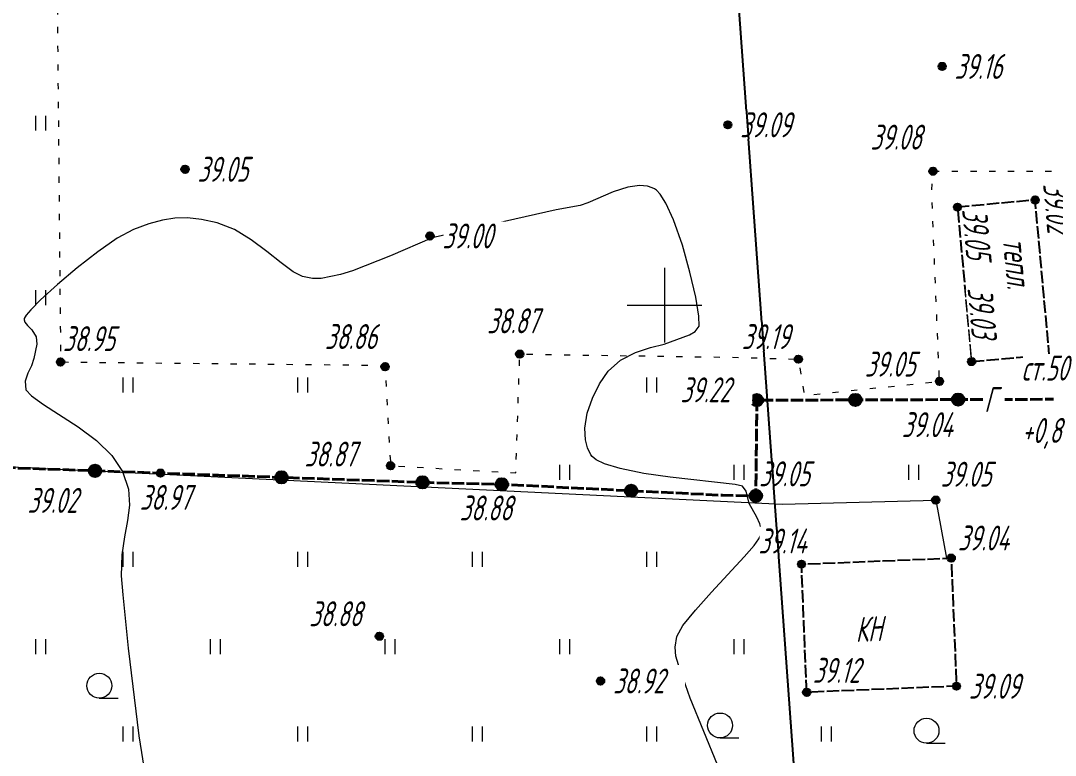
# Model space of a CAD drawing. Extents: x 2208637 to 2213412, y 575334 to 577367.
# Drawn here: x 2211124.19 to 2211165.67, y 576431.94 to 576461.41 of the extents above; entities that cross this region are included whole.
import ezdxf
from ezdxf.enums import TextEntityAlignment as Align

# ---------------------------------------------------------------- set-up
doc = ezdxf.new("R2010")
doc.units = 0
doc.header["$LTSCALE"] = 0.5
for name, pattern in [('2000_16', [1, 1, 0]), ('2000_366_2', [1.5, 0.5, -1]), ('500_121_1_2', [1, 1, 0])]:
    doc.linetypes.add(name, pattern=pattern)
doc.layers.get('0').update_dxf_attribs({"lineweight": 25})
for name, color, linetype, lineweight in [('ИИ_ГАЗОПРОВОДЫ', 150, 'Continuous', 25), ('ИИ_ГОРИЗОНТАЛИ_ОСН', 32, 'Continuous', 15), ('ИИ_ГРАНИЦЫ_ЗЕМЛЕПОЛЬЗОВАТЕЛЕЙ', 7, 'Continuous', 25), ('ИИ_КООРДИНАТНАЯ_СЕТКА', 3, 'Continuous', 25), ('ИИ_ОГРАДЫ', 7, 'Continuous', 25), ('ИИ_ОТМЕТКИ', 7, 'Continuous', 25), ('ИИ_СООРУЖЕНИЯ', 7, 'Continuous', 25), ('ИИ_УГОДЬЯ', 7, 'Continuous', 25)]:
    doc.layers.add(name, color=color, linetype=linetype, lineweight=lineweight)
doc.styles.add('BM431', font='', dxfattribs={"height": 1})
doc.styles.add('D431', font='', dxfattribs={"height": 1})
doc.styles.add('GOST 2.304', font='cs_gost2304.shx', dxfattribs={"width": 0.8, "oblique": 15})
doc.styles.add('VNIPISIMPLEXCUR', font='simplex.shx', dxfattribs={"width": 0.8, "oblique": 15})
doc.styles.get('BM431').set_extended_font_data('bm431', italic=True)
doc.styles.get('D431').set_extended_font_data('D431', italic=True)
doc.linetypes.add('2000_475_1', pattern='A,3,[1,Topography.shx,S=0.5,R=90,X=0,Y=0],0', length=3)
doc.linetypes.add('2000_485_1', pattern='A,34.5,[1,Topography.shx,S=1.5,R=120,X=0.5,Y=-0.87],-0.01,[1,Topography.shx,S=1.5,R=0,X=-0.25,Y=0.43],0,[3,Topography.shx,S=1,R=0,X=0.5,Y=0],-0.01,[1,Topography.shx,S=1.5,R=60,X=0.5,Y=-0.87],-1,34.5', length=70.02)

# ---------------------------------------------------------------- blocks, each defined once
blk = doc.blocks.new('500_12')
at = {"color": 0, "linetype": 'Continuous', "lineweight": -2, "flags": 128}
for points in [[(0, 3), (0, -3)], [(-3, 0), (3, 0)]]:
    blk.add_lwpolyline(points, dxfattribs=at)
at = {"color": 7, "linetype": 'Continuous', "lineweight": -2, "style": 'D431'}
blk.add_attdef('Вертикальная_подпись', (-0.5, 0.5), '', height=2, rotation=90, dxfattribs=at)
blk.add_attdef('Горизонтальная_подпись', (0.5, 0.5), '', height=2, dxfattribs=at)
blk = doc.blocks.new('500_401')
at = {"color": 0, "linetype": 'Continuous', "lineweight": -2}
for points in [[(-0.4, 0), (-0.4, 1.2)], [(0.4, 0), (0.4, 1.2)]]:
    blk.add_lwpolyline(points, dxfattribs=at)
blk = doc.blocks.new('500_379')
at = {"color": 0, "linetype": 'Continuous', "lineweight": -2}
blk.add_lwpolyline([(0, -1), (1.5, -1)], dxfattribs=at)
blk.add_circle((0, 0), 1, dxfattribs=at)
blk = doc.blocks.new('*U21')
at = {"color": 0, "linetype": 'Continuous', "lineweight": -2, "style": 'BM431'}
for tag, p in [('Характеристика', (3, 1.5)), ('Высота', (3, -3.5))]:
    blk.add_attdef(tag, p, '', height=2, dxfattribs=at)
at = {"color": 7, "linetype": 'Continuous', "lineweight": -2, "true_color": 0xffffff}
blk.add_wipeout([(0, 1.1), (0, -1.1), (1.2, -1.1), (1.2, 1.1)], dxfattribs=at)
at = {"color": 0, "linetype": 'Continuous', "lineweight": -2, "style": 'BM431'}
blk.add_attdef('Индекс_назначения_трубопровода', text='', height=2, dxfattribs=at).set_placement((0, 0), align=Align.MIDDLE_LEFT)
blk = doc.blocks.new('500_330_1')
at = {"linetype": 'Continuous', "lineweight": -2}
h = blk.add_hatch(color=0, dxfattribs=at)
h.dxf.hatch_style = 1
edge = h.paths.add_edge_path()
edge.add_arc((0, 0), 0.3, 0, 360)
at = {"color": 0, "linetype": 'Continuous', "lineweight": -2}
blk.add_circle((0, 0), 0.3, dxfattribs=at)
at = {"color": 0, "linetype": 'Continuous', "lineweight": -2, "style": 'GOST 2.304', "flags": 1}
for tag, p in [('Номер', (-1, -1)), ('Номер_рабочей_станции', (-1, -3.5))]:
    blk.add_attdef(tag, text='', height=2, dxfattribs=at).set_placement(p, align=Align.RIGHT)
at = {"color": 0, "linetype": 'Continuous', "lineweight": -2, "style": 'GOST 2.304'}
blk.add_attdef('Высота', (1, -1), '', height=2, dxfattribs=at)
at = {"color": 0, "linetype": 'Continuous', "lineweight": -2, "style": 'GOST 2.304', "flags": 1}
blk.add_attdef('Код', (0, -3.5), '', height=2, dxfattribs=at)
blk = doc.blocks.new('PEA252CF2BDFD40B2B235E65ED4A73D')
at = {"color": 0, "linetype": '2000_485_1', "lineweight": -2, "flags": 128}
blk.add_lwpolyline([(2211115.48, 576461.8), (2211152.78, 576464.61), (2211155.48, 576427.38), (2211155.58, 576389.68), (2211141.2, 576396.67), (2211128.01, 576403.51), (2211121.78, 576408), (2211117.75, 576412.62), (2211115.55, 576416.95), (2211114.94, 576423.12), (2211115.06, 576430), (2211115.74, 576437.89)], close=True, dxfattribs=at)
at = {"color": 0, "lineweight": -2, "flags": 1}
for tag in ['Адрес (местоположение) участка', 'Дата постановки на учет', 'Тип объекта', 'Статус записи о ЗУ по справочнику', 'Кадастровый номер, обозначение, учетный номер объекта', 'Кадастровый номер квартала', 'Вид разрешенного использования по классификатору', 'Площадь, кв.м', 'Категория земель', 'Вид использования по документу', 'Кадастровая стоимость']:
    blk.add_attdef(tag, (0, 0), '', height=0.2, dxfattribs=at)
blk = doc.blocks.new('500_107_1_1')
at = {"linetype": 'Continuous', "lineweight": -2}
h = blk.add_hatch(color=0, dxfattribs=at)
h.dxf.hatch_style = 1
edge = h.paths.add_edge_path()
edge.add_arc((0, 0), 0.5, 0, 360)
at = {"color": 0, "linetype": 'Continuous', "lineweight": -2}
blk.add_circle((0, 0), 0.5, dxfattribs=at)
at = {"color": 0, "linetype": 'Continuous', "lineweight": -2, "style": 'VNIPISIMPLEXCUR', "oblique": 15, "width": 0.8}
for tag, p in [('Номер', (1, -0.5)), ('Тип', (1, -3)), ('Высота', (1, -5.5)), ('Пояснительная_надпись', (1, -8))]:
    blk.add_attdef(tag, p, '', height=2, dxfattribs=at)

msp = doc.modelspace()

# ---------------------------------------------------------------- linework, layer by layer
at = {"layer": 'ИИ_ГАЗОПРОВОДЫ', "color": 7, "linetype": '500_121_1_2', "lineweight": 40, "flags": 128}
msp.add_lwpolyline([(2211108.879, 576412.096), (2211110.26, 576413.18), (2211115.21, 576417.31), (2211115.714, 576417.723), (2211114.97, 576420.16), (2211114.616, 576422.765), (2211114.73, 576427.35), (2211115.043, 576433.49), (2211115.28, 576440.42), (2211115.563, 576443.976), (2211121.911, 576443.543), (2211129.796, 576443.264), (2211140.601, 576442.882), (2211143.477, 576442.811), (2211143.796, 576442.803), (2211146.149, 576442.679), (2211152.327, 576442.376), (2211153.663, 576442.349), (2211153.703, 576446.187), (2211161.776, 576446.213), (2211165.594, 576446.225)], dxfattribs=at)
at = {"layer": 'ИИ_ГОРИЗОНТАЛИ_ОСН', "elevation": 39, "flags": 128}
msp.add_lwpolyline([(2211152.669, 576430.231), (2211151.024, 576434.231), (2211150.56, 576435.572), (2211150.462, 576435.919), (2211150.431, 576436.281), (2211150.496, 576436.703), (2211150.743, 576437.149), (2211151.24, 576437.768), (2211151.884, 576438.484), (2211153.201, 576439.905), (2211153.592, 576440.36), (2211153.786, 576440.623), (2211153.87, 576440.801), (2211153.875, 576441.021), (2211153.827, 576441.231), (2211153.709, 576441.493), (2211153.399, 576442.04), (2211153.275, 576442.54), (2211153.135, 576442.735), (2211152.835, 576442.806), (2211150.233, 576443.097), (2211149.179, 576443.249), (2211148.222, 576443.442), (2211147.602, 576443.634), (2211147.261, 576443.801), (2211147.106, 576443.926), (2211147.053, 576443.992), (2211146.909, 576444.28), (2211146.828, 576444.599), (2211146.809, 576445.061), (2211146.907, 576445.668), (2211147.113, 576446.276), (2211147.4, 576446.848), (2211147.739, 576447.348), (2211148.241, 576447.799), (2211148.838, 576448.101), (2211149.447, 576448.299), (2211149.984, 576448.441), (2211150.998, 576448.813), (2211151.234, 576448.939), (2211151.39, 576449.155), (2211151.383, 576449.554), (2211151.252, 576450.326), (2211151.023, 576451.327), (2211150.718, 576452.408), (2211150.364, 576453.423), (2211150.06, 576454.089), (2211149.829, 576454.454), (2211149.677, 576454.615), (2211149.602, 576454.667), (2211149.512, 576454.712), (2211149.318, 576454.772), (2211148.997, 576454.797), (2211148.534, 576454.733), (2211147.941, 576454.55), (2211146.924, 576454.109), (2211146.616, 576453.995), (2211145.658, 576453.822), (2211145.25, 576453.733), (2211140.682, 576452.696), (2211139.014, 576451.98), (2211137.495, 576451.383), (2211137.008, 576451.231), (2211136.237, 576451.074), (2211135.896, 576451.071), (2211135.487, 576451.146), (2211135.113, 576451.338), (2211134.63, 576451.7), (2211134.061, 576452.155), (2211133.43, 576452.625), (2211132.759, 576453.031), (2211132.071, 576453.297), (2211131.437, 576453.432), (2211130.884, 576453.497), (2211130.375, 576453.49), (2211129.869, 576453.411), (2211129.33, 576453.259), (2211128.717, 576453.032), (2211128.06, 576452.683), (2211127.277, 576452.145), (2211126.45, 576451.499), (2211125.66, 576450.827), (2211124.99, 576450.21), (2211124.594, 576449.812), (2211124.406, 576449.596), (2211124.332, 576449.47), (2211124.329, 576449.415), (2211124.356, 576449.315), (2211124.458, 576449.185), (2211124.641, 576449.012), (2211124.814, 576448.726), (2211124.842, 576448.429), (2211124.72, 576447.863), (2211124.619, 576447.573), (2211124.475, 576447.267), (2211124.371, 576446.946), (2211124.392, 576446.607), (2211124.617, 576446.359), (2211125.104, 576446.022), (2211126.5, 576445.118), (2211127.226, 576444.57), (2211127.848, 576443.972), (2211128.276, 576443.334), (2211128.508, 576442.621), (2211128.551, 576441.979), (2211128.474, 576441.36), (2211128.347, 576440.714), (2211128.241, 576439.992), (2211128.224, 576439.144), (2211128.28, 576438.383), (2211128.495, 576436.247), (2211128.928, 576432.731), (2211129.175, 576431.13)], dxfattribs=at)
at = {"layer": 'ИИ_ОГРАДЫ', "linetype": '2000_475_1', "lineweight": 20, "flags": 128}
msp.add_lwpolyline([(2211115.81, 576443.905), (2211154.73, 576442.018), (2211160.876, 576442.181), (2211161.303, 576439.847)], dxfattribs=at)
at = {"layer": 'ИИ_СООРУЖЕНИЯ', "linetype": '2000_16', "flags": 128}
for points in [[(2211162.314, 576447.737), (2211165.427, 576448.02), (2211164.862, 576454.217), (2211161.749, 576453.933)], [(2211155.703, 576434.472), (2211155.493, 576439.61), (2211161.497, 576439.855), (2211161.707, 576434.717)]]:
    msp.add_lwpolyline(points, close=True, dxfattribs=at)
at = {"layer": 'ИИ_УГОДЬЯ', "linetype": '2000_366_2', "lineweight": 20, "flags": 128}
msp.add_lwpolyline([(2211159.843, 576501.284), (2211154.64, 576498.438), (2211147.911, 576494.757), (2211133.092, 576492.396), (2211118.273, 576490.035), (2211121.638, 576479.472), (2211123.641, 576471.368), (2211125.645, 576463.263), (2211125.791, 576447.721), (2211138.168, 576447.595), (2211138.799, 576447.532), (2211139.02, 576443.558), (2211144.04, 576443.274), (2211144.198, 576448.037), (2211152.705, 576447.912), (2211155.371, 576447.832), (2211155.613, 576446.379), (2211161.026, 576446.944), (2211160.716, 576454.456), (2211160.767, 576455.372), (2211166.523, 576455.372)], dxfattribs=at)

# ---------------------------------------------------------------- block references
at = {"layer": 'ИИ_ГАЗОПРОВОДЫ', "color": 7, "xscale": 0.5, "yscale": 0.5, "zscale": 0.5}
for p in [(2211153.703, 576446.187, 39.222), (2211157.655, 576446.2, 39.131), (2211161.776, 576446.213, 39.042), (2211127.17, 576443.354, 39.021), (2211134.645, 576443.093, 38.916), (2211140.298, 576442.893, 38.871), (2211143.477, 576442.811, 38.881), (2211148.667, 576442.556, 38.931), (2211153.663, 576442.349, 39.045)]:
    msp.add_blockref('500_107_1_1', p, dxfattribs=at)
at = {"layer": 'ИИ_КООРДИНАТНАЯ_СЕТКА', "color": 3, "lineweight": 20, "xscale": 0.5, "yscale": 0.5, "zscale": 0.5}
msp.add_blockref('500_12', (2211150, 576450), dxfattribs=at)
at = {"layer": 'ИИ_УГОДЬЯ', "lineweight": 20, "xscale": 0.5, "yscale": 0.5, "zscale": 0.5}
for name, p in [('500_401', (2211125, 576457)), ('500_401', (2211125, 576450)), ('500_401', (2211128.5, 576446.5)), ('500_401', (2211135.5, 576446.5)), ('500_401', (2211149.5, 576446.5)), ('500_401', (2211146, 576443)), ('500_401', (2211153, 576443)), ('500_401', (2211160, 576443)), ('500_401', (2211128.5, 576439.5)), ('500_401', (2211135.5, 576439.5)), ('500_401', (2211142.5, 576439.5)), ('500_401', (2211149.5, 576439.5)), ('500_401', (2211125, 576436)), ('500_401', (2211132, 576436)), ('500_401', (2211139, 576436)), ('500_401', (2211146, 576436)), ('500_401', (2211153, 576436)), ('500_379', (2211127.343, 576434.737)), ('500_379', (2211152.231, 576433.141)), ('500_379', (2211160.506, 576432.931)), ('500_401', (2211128.5, 576432.5)), ('500_401', (2211135.5, 576432.5)), ('500_401', (2211142.5, 576432.5)), ('500_401', (2211149.5, 576432.5)), ('500_401', (2211156.5, 576432.5))]:
    msp.add_blockref(name, p, dxfattribs=at)

# ---------------------------------------------------------------- next in the draw order: wipeouts: each hides what was drawn before it
at = {"lineweight": 0}
for points, layer in [([(2211164.374, 576446.902), (2211167.255, 576446.911), (2211167.251, 576448.051), (2211164.37, 576448.042)], 'ИИ_ГАЗОПРОВОДЫ'), ([(2211162.871, 576445.647), (2211163.639, 576445.649), (2211163.635, 576446.789), (2211162.867, 576446.787)], 'ИИ_ГАЗОПРОВОДЫ'), ([(2211164.469, 576444.402), (2211166.703, 576444.409), (2211166.699, 576445.549), (2211164.465, 576445.542)], 'ИИ_ГАЗОПРОВОДЫ'), ([(2211161.682, 576459.006), (2211164.23, 576459.006), (2211164.23, 576460.204), (2211161.682, 576460.204)], 'ИИ_ОТМЕТКИ'), ([(2211153.09, 576456.665), (2211155.898, 576456.665), (2211155.898, 576457.805), (2211153.09, 576457.805)], 'ИИ_ОТМЕТКИ'), ([(2211158.311, 576456.169), (2211161.119, 576456.169), (2211161.119, 576457.309), (2211158.311, 576457.309)], 'ИИ_ОТМЕТКИ'), ([(2211131.33, 576454.881), (2211134.138, 576454.881), (2211134.138, 576456.021), (2211131.33, 576456.021)], 'ИИ_ОТМЕТКИ'), ([(2211165.11, 576454.792), (2211165.367, 576451.973), (2211166.58, 576452.083), (2211166.323, 576454.903)], 'ИИ_ОТМЕТКИ'), ([(2211161.862, 576453.779), (2211162.117, 576450.983), (2211163.252, 576451.086), (2211162.997, 576453.883)], 'ИИ_ОТМЕТКИ'), ([(2211141.15, 576452.206), (2211143.958, 576452.206), (2211143.958, 576453.346), (2211141.15, 576453.346)], 'ИИ_ОТМЕТКИ'), ([(2211142.936, 576448.801), (2211145.764, 576448.801), (2211145.764, 576449.941), (2211142.936, 576449.941)], 'ИИ_ОТМЕТКИ'), ([(2211125.936, 576448.086), (2211128.744, 576448.086), (2211128.744, 576449.226), (2211125.936, 576449.226)], 'ИИ_ОТМЕТКИ'), ([(2211136.438, 576448.17), (2211139.166, 576448.17), (2211139.166, 576449.367), (2211136.438, 576449.367)], 'ИИ_ОТМЕТКИ'), ([(2211153.148, 576448.167), (2211155.776, 576448.167), (2211155.776, 576449.307), (2211153.148, 576449.307)], 'ИИ_ОТМЕТКИ'), ([(2211158.083, 576447.065), (2211160.891, 576447.065), (2211160.891, 576448.205), (2211158.083, 576448.205)], 'ИИ_ОТМЕТКИ'), ([(2211150.691, 576446.034), (2211153.523, 576446.034), (2211153.523, 576447.252), (2211150.691, 576447.252)], 'ИИ_ОТМЕТКИ'), ([(2211159.561, 576444.636), (2211162.228, 576444.636), (2211162.228, 576445.776), (2211159.561, 576445.776)], 'ИИ_ОТМЕТКИ'), ([(2211135.623, 576443.456), (2211138.451, 576443.456), (2211138.451, 576444.596), (2211135.623, 576444.596)], 'ИИ_ОТМЕТКИ'), ([(2211153.847, 576442.665), (2211156.655, 576442.665), (2211156.655, 576443.805), (2211153.847, 576443.805)], 'ИИ_ОТМЕТКИ'), ([(2211161.124, 576442.649), (2211163.932, 576442.649), (2211163.932, 576443.789), (2211161.124, 576443.789)], 'ИИ_ОТМЕТКИ'), ([(2211129.012, 576441.719), (2211131.84, 576441.719), (2211131.84, 576442.859), (2211129.012, 576442.859)], 'ИИ_ОТМЕТКИ'), ([(2211124.511, 576441.599), (2211127.343, 576441.599), (2211127.343, 576442.817), (2211124.511, 576442.817)], 'ИИ_ОТМЕТКИ'), ([(2211141.837, 576441.293), (2211144.645, 576441.293), (2211144.645, 576442.433), (2211141.837, 576442.433)], 'ИИ_ОТМЕТКИ'), ([(2211161.813, 576440.09), (2211164.48, 576440.09), (2211164.48, 576441.23), (2211161.813, 576441.23)], 'ИИ_ОТМЕТКИ'), ([(2211153.816, 576439.969), (2211156.303, 576439.969), (2211156.303, 576441.109), (2211153.816, 576441.109)], 'ИИ_ОТМЕТКИ'), ([(2211135.808, 576437.05), (2211138.616, 576437.05), (2211138.616, 576438.19), (2211135.808, 576438.19)], 'ИИ_ОТМЕТКИ'), ([(2211155.999, 576434.781), (2211158.651, 576434.781), (2211158.651, 576435.998), (2211155.999, 576435.998)], 'ИИ_ОТМЕТКИ'), ([(2211147.989, 576434.355), (2211150.821, 576434.355), (2211150.821, 576435.572), (2211147.989, 576435.572)], 'ИИ_ОТМЕТКИ'), ([(2211162.257, 576434.147), (2211165.065, 576434.147), (2211165.065, 576435.287), (2211162.257, 576435.287)], 'ИИ_ОТМЕТКИ'), ([(2211163.496, 576452.598), (2211163.743, 576449.895), (2211164.61, 576449.974), (2211164.364, 576452.677)], 'ИИ_СООРУЖЕНИЯ'), ([(2211157.725, 576436.42), (2211159.252, 576436.483), (2211159.205, 576437.622), (2211157.678, 576437.56)], 'ИИ_СООРУЖЕНИЯ')]:
    msp.add_wipeout(points, dxfattribs=at).dxf.layer = layer

# ---------------------------------------------------------------- next in the draw order: block references
at = {"layer": 'ИИ_ГРАНИЦЫ_ЗЕМЛЕПОЛЬЗОВАТЕЛЕЙ'}
msp.add_blockref('PEA252CF2BDFD40B2B235E65ED4A73D', (0, 0), dxfattribs=at)
at = {"layer": 'ИИ_ОТМЕТКИ'}
ref = msp.add_blockref('500_330_1', (2211161.132, 576459.576, 39.162), dxfattribs=dict(at, xscale=0.5, yscale=0.5, zscale=0.5))
ref.add_attrib('Высота', '39.16', (2211161.632, 576459.076, -26.108), dxfattribs={"layer": '0', "color": 0, "linetype": 'Continuous', "lineweight": -2, "height": 1, "style": 'GOST 2.304', "oblique": 15, "width": 0.8})
ref = msp.add_blockref('500_330_1', (2211152.54, 576457.235, 39.09), dxfattribs=dict(at, xscale=0.5, yscale=0.5, zscale=0.5))
ref.add_attrib('Высота', '39.09', (2211153.04, 576456.735, -26.06), dxfattribs={"layer": '0', "color": 0, "linetype": 'Continuous', "lineweight": -2, "height": 1, "style": 'GOST 2.304', "oblique": 15, "width": 0.8})
ref = msp.add_blockref('500_330_1', (2211160.767, 576455.372, 39.077), dxfattribs=dict(at, xscale=0.5, yscale=0.5, zscale=0.5))
ref.add_attrib('Высота', '39.08', (2211158.261, 576456.239), dxfattribs={"layer": '0', "color": 0, "linetype": 'Continuous', "lineweight": -2, "height": 1, "style": 'GOST 2.304', "oblique": 15, "width": 0.8})
ref = msp.add_blockref('500_330_1', (2211130.78, 576455.451, 39.053), dxfattribs=dict(at, xscale=0.5, yscale=0.5, zscale=0.5))
ref.add_attrib('Высота', '39.05', (2211131.28, 576454.951, -26.035), dxfattribs={"layer": '0', "color": 0, "linetype": 'Continuous', "lineweight": -2, "height": 1, "style": 'GOST 2.304', "oblique": 15, "width": 0.8})
ref = msp.add_blockref('500_330_1', (2211164.862, 576454.217, 39.018), dxfattribs=dict(at, xscale=0.5, yscale=0.5, zscale=0.5, rotation=275.2108351294328))
ref.add_attrib('Высота', '39.02', (2211165.175, 576454.849), dxfattribs={"layer": '0', "color": 0, "linetype": 'Continuous', "lineweight": -2, "height": 1, "rotation": 275.2108, "style": 'GOST 2.304', "oblique": 15, "width": 0.8})
ref = msp.add_blockref('500_330_1', (2211161.749, 576453.933, 39.051), dxfattribs=dict(at, xscale=0.5, yscale=0.5, zscale=0.5, rotation=275.2108351294328))
ref.add_attrib('Высота', '39.05', (2211161.927, 576453.835), dxfattribs={"layer": '0', "color": 0, "linetype": 'Continuous', "lineweight": -2, "height": 1, "rotation": 275.2108, "style": 'GOST 2.304', "oblique": 15, "width": 0.8})
ref = msp.add_blockref('500_330_1', (2211140.6, 576452.776, 39.004), dxfattribs=dict(at, xscale=0.5, yscale=0.5, zscale=0.5))
ref.add_attrib('Высота', '39.00', (2211141.1, 576452.276, -26.003), dxfattribs={"layer": '0', "color": 0, "linetype": 'Continuous', "lineweight": -2, "height": 1, "style": 'GOST 2.304', "oblique": 15, "width": 0.8})
ref = msp.add_blockref('500_330_1', (2211144.198, 576448.037, 38.868), dxfattribs=dict(at, xscale=0.5, yscale=0.5, zscale=0.5))
ref.add_attrib('Высота', '38.87', (2211142.886, 576448.871), dxfattribs={"layer": '0', "color": 0, "linetype": 'Continuous', "lineweight": -2, "height": 1, "style": 'GOST 2.304', "oblique": 15, "width": 0.8})
ref = msp.add_blockref('500_330_1', (2211125.791, 576447.721, 38.945), dxfattribs=dict(at, xscale=0.5, yscale=0.5, zscale=0.5))
ref.add_attrib('Высота', '38.95', (2211125.886, 576448.156), dxfattribs={"layer": '0', "color": 0, "linetype": 'Continuous', "lineweight": -2, "height": 1, "style": 'GOST 2.304', "oblique": 15, "width": 0.8})
ref = msp.add_blockref('500_330_1', (2211138.799, 576447.532, 38.856), dxfattribs=dict(at, xscale=0.5, yscale=0.5, zscale=0.5))
ref.add_attrib('Высота', '38.86', (2211136.388, 576448.24), dxfattribs={"layer": '0', "color": 0, "linetype": 'Continuous', "lineweight": -2, "height": 1, "style": 'GOST 2.304', "oblique": 15, "width": 0.8})
ref = msp.add_blockref('500_330_1', (2211155.371, 576447.832, 39.186), dxfattribs=dict(at, xscale=0.5, yscale=0.5, zscale=0.5))
ref.add_attrib('Высота', '39.19', (2211153.098, 576448.237), dxfattribs={"layer": '0', "color": 0, "linetype": 'Continuous', "lineweight": -2, "height": 1, "style": 'GOST 2.304', "oblique": 15, "width": 0.8})
ref = msp.add_blockref('500_330_1', (2211161.026, 576446.944, 39.055), dxfattribs=dict(at, xscale=0.5, yscale=0.5, zscale=0.5))
ref.add_attrib('Высота', '39.05', (2211158.033, 576447.135), dxfattribs={"layer": '0', "color": 0, "linetype": 'Continuous', "lineweight": -2, "height": 1, "style": 'GOST 2.304', "oblique": 15, "width": 0.8})
ref = msp.add_blockref('500_330_1', (2211153.703, 576446.187, 39.222), dxfattribs=dict(at, xscale=0.5, yscale=0.5, zscale=0.5))
ref.add_attrib('Высота', '39.22', (2211150.641, 576446.104), dxfattribs={"layer": '0', "color": 0, "linetype": 'Continuous', "lineweight": -2, "height": 1, "style": 'GOST 2.304', "oblique": 15, "width": 0.8})
ref = msp.add_blockref('500_330_1', (2211161.776, 576446.213, 39.042), dxfattribs=dict(at, xscale=0.5, yscale=0.5, zscale=0.5))
ref.add_attrib('Высота', '39.04', (2211159.511, 576444.706), dxfattribs={"layer": '0', "color": 0, "linetype": 'Continuous', "lineweight": -2, "height": 1, "style": 'GOST 2.304', "oblique": 15, "width": 0.8})
ref = msp.add_blockref('500_330_1', (2211139.02, 576443.558, 38.865), dxfattribs=dict(at, xscale=0.5, yscale=0.5, zscale=0.5))
ref.add_attrib('Высота', '38.87', (2211135.573, 576443.526), dxfattribs={"layer": '0', "color": 0, "linetype": 'Continuous', "lineweight": -2, "height": 1, "style": 'GOST 2.304', "oblique": 15, "width": 0.8})
ref = msp.add_blockref('500_330_1', (2211153.663, 576442.349, 39.045), dxfattribs=dict(at, xscale=0.5, yscale=0.5, zscale=0.5))
ref.add_attrib('Высота', '39.05', (2211153.797, 576442.735), dxfattribs={"layer": '0', "color": 0, "linetype": 'Continuous', "lineweight": -2, "height": 1, "style": 'GOST 2.304', "oblique": 15, "width": 0.8})
ref = msp.add_blockref('500_330_1', (2211160.876, 576442.181, 39.052), dxfattribs=dict(at, xscale=0.5, yscale=0.5, zscale=0.5))
ref.add_attrib('Высота', '39.05', (2211161.074, 576442.719), dxfattribs={"layer": '0', "color": 0, "linetype": 'Continuous', "lineweight": -2, "height": 1, "style": 'GOST 2.304', "oblique": 15, "width": 0.8})
ref = msp.add_blockref('500_330_1', (2211127.17, 576443.354, 39.021), dxfattribs=dict(at, xscale=0.5, yscale=0.5, zscale=0.5))
ref.add_attrib('Высота', '39.02', (2211124.461, 576441.669), dxfattribs={"layer": '0', "color": 0, "linetype": 'Continuous', "lineweight": -2, "height": 1, "style": 'GOST 2.304', "oblique": 15, "width": 0.8})
ref = msp.add_blockref('500_330_1', (2211129.796, 576443.264, 38.971), dxfattribs=dict(at, xscale=0.5, yscale=0.5, zscale=0.5))
ref.add_attrib('Высота', '38.97', (2211128.962, 576441.789), dxfattribs={"layer": '0', "color": 0, "linetype": 'Continuous', "lineweight": -2, "height": 1, "style": 'GOST 2.304', "oblique": 15, "width": 0.8})
ref = msp.add_blockref('500_330_1', (2211143.477, 576442.811, 38.881), dxfattribs=dict(at, xscale=0.5, yscale=0.5, zscale=0.5))
ref.add_attrib('Высота', '38.88', (2211141.787, 576441.363), dxfattribs={"layer": '0', "color": 0, "linetype": 'Continuous', "lineweight": -2, "height": 1, "style": 'GOST 2.304', "oblique": 15, "width": 0.8})
ref = msp.add_blockref('500_330_1', (2211155.493, 576439.61, 39.138), dxfattribs=dict(at, xscale=0.5, yscale=0.5, zscale=0.5))
ref.add_attrib('Высота', '39.14', (2211153.766, 576440.039), dxfattribs={"layer": '0', "color": 0, "linetype": 'Continuous', "lineweight": -2, "height": 1, "style": 'GOST 2.304', "oblique": 15, "width": 0.8})
ref = msp.add_blockref('500_330_1', (2211161.497, 576439.855, 39.039), dxfattribs=dict(at, xscale=0.5, yscale=0.5, zscale=0.5))
ref.add_attrib('Высота', '39.04', (2211161.763, 576440.16), dxfattribs={"layer": '0', "color": 0, "linetype": 'Continuous', "lineweight": -2, "height": 1, "style": 'GOST 2.304', "oblique": 15, "width": 0.8})
ref = msp.add_blockref('500_330_1', (2211138.57, 576436.72, 38.88), dxfattribs=dict(at, xscale=0.5, yscale=0.5, zscale=0.5))
ref.add_attrib('Высота', '38.88', (2211135.758, 576437.12), dxfattribs={"layer": '0', "color": 0, "linetype": 'Continuous', "lineweight": -2, "height": 1, "style": 'GOST 2.304', "oblique": 15, "width": 0.8})
ref = msp.add_blockref('500_330_1', (2211155.703, 576434.472, 39.12), dxfattribs=dict(at, xscale=0.5, yscale=0.5, zscale=0.5))
ref.add_attrib('Высота', '39.12', (2211155.949, 576434.851), dxfattribs={"layer": '0', "color": 0, "linetype": 'Continuous', "lineweight": -2, "height": 1, "style": 'GOST 2.304', "oblique": 15, "width": 0.8})
ref = msp.add_blockref('500_330_1', (2211147.439, 576434.925, 38.915), dxfattribs=dict(at, xscale=0.5, yscale=0.5, zscale=0.5))
ref.add_attrib('Высота', '38.92', (2211147.939, 576434.425, -25.944), dxfattribs={"layer": '0', "color": 0, "linetype": 'Continuous', "lineweight": -2, "height": 1, "style": 'GOST 2.304', "oblique": 15, "width": 0.8})
ref = msp.add_blockref('500_330_1', (2211161.707, 576434.717, 39.091), dxfattribs=dict(at, xscale=0.5, yscale=0.5, zscale=0.5))
ref.add_attrib('Высота', '39.09', (2211162.207, 576434.217, -26.061), dxfattribs={"layer": '0', "color": 0, "linetype": 'Continuous', "lineweight": -2, "height": 1, "style": 'GOST 2.304', "oblique": 15, "width": 0.8})

# ---------------------------------------------------------------- next in the draw order: texts
at = {"layer": 'ИИ_СООРУЖЕНИЯ', "ltscale": 0.5, "style": 'GOST 2.304', "oblique": 15, "width": 0.8}
msp.add_text('КН', height=1, rotation=2.3396, dxfattribs=at).set_placement((2211157.672, 576436.488))

# ---------------------------------------------------------------- next in the draw order: wipeouts: each hides what was drawn before it
at = {"lineweight": 0}
msp.add_wipeout([(2211162.081, 576450.616), (2211162.336, 576447.819), (2211163.472, 576447.923), (2211163.217, 576450.719)], dxfattribs=at).dxf.layer = 'ИИ_ОТМЕТКИ'

# ---------------------------------------------------------------- next in the draw order: block references
at = {"layer": 'ИИ_ГАЗОПРОВОДЫ', "color": 7}
ref = msp.add_blockref('*U21', (2211162.819, 576446.217), dxfattribs=dict(at, xscale=0.5, yscale=0.5, zscale=0.5, rotation=0.1834792517034856))
ref.add_attrib('Индекс_назначения_трубопровода', 'Г', dxfattribs={"layer": '0', "color": 0, "linetype": 'Continuous', "lineweight": -2, "height": 1, "rotation": 0.1835, "style": 'GOST 2.304', "oblique": 15, "width": 0.8}).set_placement((2211162.819, 576446.217), align=Align.MIDDLE_LEFT)
ref.add_attrib('Характеристика', 'ст.50', (2211164.317, 576446.971), dxfattribs={"layer": '0', "color": 0, "linetype": 'Continuous', "lineweight": -2, "height": 1, "rotation": 0.1835, "style": 'GOST 2.304', "oblique": 15, "width": 0.8})
ref.add_attrib('Высота', '+0,8', (2211164.325, 576444.471), dxfattribs={"layer": '0', "color": 0, "linetype": 'Continuous', "lineweight": -2, "height": 1, "rotation": 0.1835, "style": 'GOST 2.304', "oblique": 15, "width": 0.8})

# ---------------------------------------------------------------- next in the draw order: texts
at = {"layer": 'ИИ_СООРУЖЕНИЯ', "ltscale": 0.5, "style": 'GOST 2.304', "oblique": 15, "width": 0.8}
msp.add_text('тепл.', height=1, rotation=275.2108, dxfattribs=at).set_placement((2211163.561, 576452.654, -88.25))

# ---------------------------------------------------------------- next in the draw order: block references
at = {"layer": 'ИИ_ОТМЕТКИ'}
ref = msp.add_blockref('500_330_1', (2211162.314, 576447.737, 39.034), dxfattribs=dict(at, xscale=0.5, yscale=0.5, zscale=0.5, rotation=275.2108351294328))
ref.add_attrib('Высота', '39.03', (2211162.146, 576450.672), dxfattribs={"layer": '0', "color": 0, "linetype": 'Continuous', "lineweight": -2, "height": 1, "rotation": 275.2108, "style": 'GOST 2.304', "oblique": 15, "width": 0.8})

doc.saveas('drawing.dxf')
